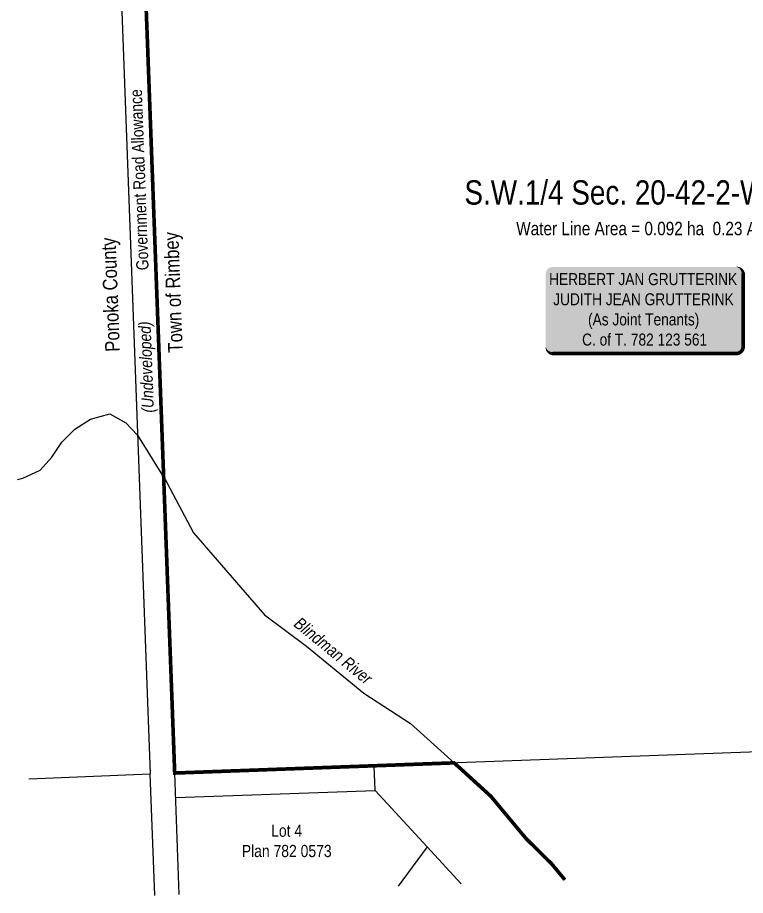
# Model space of a CAD drawing. Extents: x 670596 to 687743, y 5824540 to 5836613.
# Drawn here: x 684951 to 685549, y 5833980 to 5834702 of the extents above; entities that cross this region are included whole.
import ezdxf
from ezdxf.enums import TextEntityAlignment as Align

# ---------------------------------------------------------------- set-up
doc = ezdxf.new("R2010")
doc.units = 0
doc.header["$LTSCALE"] = 5
doc.linetypes.add('BORDER2', pattern=[22.225, 6.35, -3.175, 6.35, -3.175, 0, -3.175])
doc.layers.add('AS-COUNTY', color=7, linetype='BORDER2', lineweight=60, true_color=0xcc33ff)
for name, color, linetype in [('AS-OWNER', 7, 'Continuous'), ('C-SYMBOL', 7, 'Continuous'), ('L-33', 7, 'Continuous'), ('L-AREAREQUIRED', 7, 'Continuous'), ('L-ROAD-T', 7, 'Continuous'), ('L-SEC', 7, 'Continuous'), ('L-TITLEDB', 4, 'Continuous'), ('L-TITLEDB-T', 4, 'Continuous'), ('T-WATER', 160, 'Continuous'), ('T-WATER-T', 170, 'Continuous')]:
    doc.layers.add(name, color=color, linetype=linetype)
doc.layers.add('T-TEXT', color=48, linetype='Continuous', lineweight=18)
doc.styles.add('100L', font='ARIALN.TTF', dxfattribs={"height": 11})
doc.styles.add('175L', font='ARIALN.TTF', dxfattribs={"height": 20})
doc.styles.add('240', font='ARIALN.TTF', dxfattribs={"height": 30})
doc.styles.add('80', font='ARIALN.TTF', dxfattribs={"height": 10})
doc.styles.add('80L', font='ARIALN.TTF', dxfattribs={"height": 10})
doc.styles.add('80LS', font='ARIALNI.TTF', dxfattribs={"height": 10})
doc.styles.add('foc-LtypeFont', font='ARIALN.TTF', dxfattribs={"height": 7.35})
doc.linetypes.add('foc-TOPO-flowdirection-NOLINE', pattern='A,0,[">",foc-LtypeFont,S=0.3,R=0,X=0,Y=-0.945],-20,[">",foc-LtypeFont,S=0.3,R=0,X=0,Y=-0.945],0', length=20)

# ---------------------------------------------------------------- blocks, each defined once
blk = doc.blocks.new('label_road_undeveloped')
at = {"layer": 'L-ROAD-T', "style": '80L'}
blk.add_text('Government Road Allowance', height=10, dxfattribs=at).set_placement((0, 0), align=Align.MIDDLE_CENTER)
at = {"layer": 'T-TEXT', "style": '80LS'}
blk.add_text('(Undeveloped)', height=10, dxfattribs=at).set_placement((-154.19, 0), align=Align.MIDDLE_CENTER)
blk = doc.blocks.new('*U873')
h = blk.add_hatch(color=59)
edge = h.paths.add_edge_path()
edge.add_line((-76.5, -37), (76.5, -37))
edge.add_arc((76.5, -31), 6, 270, 360)
edge.add_line((82.5, -31), (82.5, 29.5))
edge.add_arc((76.5, 29.5), 6, 0, 90)
edge.add_line((76.5, 35.5), (-76.5, 35.5))
edge.add_arc((-76.5, 29.5), 6, 90, 180)
edge.add_line((-82.5, 29.5), (-82.5, -31))
edge.add_arc((-76.5, -31), 6, 180, 270)
at = {"color": 1, "flags": 128}
blk.add_lwpolyline([(-76.5, -37, 3, 3, 0), (76.5, -37, 3, 3, 0.414214), (82.5, -31, 3, 3, 0), (82.5, 29.5, 3, 0, 0.414214), (76.5, 35.5, 0, 0, 0), (-76.5, 35.5, 0, 0, 0.414214), (-82.5, 29.5, 0, 0, 0), (-82.5, -31, 0, 3, 0.414214)], format="xyseb", close=True, dxfattribs=at)
blk.add_lwpolyline([(-43.72, -22.68, 0, 7.5, 0), (0, 0, 0, 0, 0)], format="xyseb", dxfattribs=at)
at = {"color": 1, "style": '80'}
blk.add_attdef('ENTER_TEXT_001', (-36.68, -4.99), '', height=10, dxfattribs=at)

msp = doc.modelspace()

# ---------------------------------------------------------------- linework, layer by layer
at = {"layer": 'AS-COUNTY', "const_width": 3, "flags": 128}
msp.add_lwpolyline([(685816.189, 5835840.218), (685820.968, 5835713.699), (685638.224, 5835706.691), (685497.838, 5835693.378), (685020.371, 5835675.066), (685049.98, 5834885.293), (685079.975, 5834080.647), (685309.727, 5834089.032), (685317.57, 5834081.952), (685323.604, 5834076.435), (685339.945, 5834061.492), (685368.765, 5834026.874), (685389.959, 5834005.887), (685400.724, 5833992.898)], dxfattribs=at)
at = {"layer": 'L-SEC', "flags": 128}
for points in [[(685029.879, 5834884.55), (685059.868, 5834080.036)], [(685079.975, 5834080.647), (685049.98, 5834885.293)], [(685882.576, 5834109.94), (685079.975, 5834080.647)], [(684959.949, 5834076.006), (685059.868, 5834080.036)], [(685063.616, 5833979.949), (685059.868, 5834080.036)], [(685083.717, 5833980.717), (685079.975, 5834080.647)]]:
    msp.add_lwpolyline(points, dxfattribs=at)
at = {"layer": 'L-TITLEDB', "flags": 128}
for points in [[(685080.844, 5834060.555), (685244.812, 5834066.217), (685244.068, 5834086.319)], [(685244.812, 5834066.217), (685287.476, 5834019.924), (685315.451, 5833989.57)], [(685287.476, 5834019.924), (685263.667, 5833987.592)]]:
    msp.add_lwpolyline(points, dxfattribs=at)
at = {"layer": 'T-WATER'}
msp.add_lwpolyline([(684950.773, 5834322.176), (684955.064, 5834323.142), (684969.307, 5834329.735), (684979.077, 5834340.479), (684987.306, 5834352.89), (684997.929, 5834363.524), (685010.828, 5834371.721), (685026.625, 5834376.058), (685039.667, 5834368.887), (685049.441, 5834358.639), (685073.382, 5834319.791), (685095.424, 5834278.157), (685153.739, 5834210.831), (685188.449, 5834184.911), (685235.602, 5834146.312), (685273.887, 5834121.384), (685309.653, 5834089.099), (685317.644, 5834081.886), (685323.678, 5834076.369), (685340.019, 5834061.425), (685368.839, 5834026.807), (685390.033, 5834005.82), (685400.798, 5833992.831)], dxfattribs=at)
at = {"layer": 'T-WATER', "linetype": 'foc-TOPO-flowdirection-NOLINE', "flags": 128}
msp.add_lwpolyline([(684950.773, 5834322.176), (684955.064, 5834323.143), (684969.307, 5834329.735), (684979.077, 5834340.48), (684987.306, 5834352.891), (684997.929, 5834363.524), (685010.828, 5834371.721), (685026.625, 5834376.058), (685039.667, 5834368.888), (685049.441, 5834358.639), (685073.382, 5834319.792), (685095.424, 5834278.158), (685153.739, 5834210.832), (685188.449, 5834184.911), (685235.602, 5834146.313), (685273.887, 5834121.385), (685309.653, 5834089.1), (685317.644, 5834081.886), (685323.678, 5834076.369), (685340.019, 5834061.425), (685368.839, 5834026.807), (685390.033, 5834005.82), (685400.798, 5833992.831)], dxfattribs=at)

# ---------------------------------------------------------------- block references
at = {"layer": 'AS-OWNER'}
ref = msp.add_blockref('*U873', (685466.251, 5834462.148), dxfattribs=dict(at, xscale=0.9841299212598432, yscale=0.9841299212598432, zscale=0.9841299212598432))
ref.add_attrib('ENTER_TEXT_001', 'HERBERT JAN GRUTTERINK', (685387.8, 5834482.089), dxfattribs={"layer": '0', "color": 1, "height": 9.8413, "style": '80'})
ref.add_attrib('ENTER_TEXT_002', 'JUDITH JEAN GRUTTERINK', (685391.213, 5834465.512), dxfattribs={"layer": '0', "color": 1, "height": 9.8413, "style": '80'})
ref.add_attrib('ENTER_TEXT_003', '(As Joint Tenants)', (685419.824, 5834448.942), dxfattribs={"layer": '0', "color": 1, "height": 9.8413, "style": '80'})
ref.add_attrib('ENTER_TEXT_004', 'C. of T. 782 123 561', (685414.94, 5834432.365), dxfattribs={"layer": '0', "color": 1, "height": 9.8413, "style": '80'})
at = {"layer": 'C-SYMBOL', "color": 3, "rotation": 92.14704558681292}
msp.add_blockref('label_road_undeveloped', (685050.744, 5834568.758), dxfattribs=at)

# ---------------------------------------------------------------- texts
at = {"layer": 'C-SYMBOL', "color": 3, "style": '175L'}
msp.add_text('S.W.1/4 Sec. 20-42-2-W.5M.', height=20, dxfattribs=at).set_placement((685464.644, 5834542.327), align=Align.BOTTOM_CENTER)
at = {"layer": 'L-33', "color": 200, "linetype": 'Continuous', "true_color": 0xcc33ff, "char_height": 12, "attachment_point": 5, "rotation": 92.147043, "style": '240'}
for s, insert in [('Town of Rimbey', (685080.629, 5834476.213)), ('Ponoka County', (685028.971, 5834474.289))]:
    msp.add_mtext_dynamic_manual_height_columns(s, width=200.50254, gutter_width=45, heights=[0], dxfattribs=dict(at, insert=insert))
at = {"layer": 'L-AREAREQUIRED', "color": 5, "style": '100L'}
msp.add_text('Water Line Area = 0.092 ha  0.23 Ac.', height=11, dxfattribs=at).set_placement((685464.644, 5834519.827), align=Align.BOTTOM_CENTER)
at = {"layer": 'L-TITLEDB-T', "insert": (685134.613, 5834038.197), "char_height": 10, "attachment_point": 1, "style": '80L'}
msp.add_mtext_dynamic_manual_height_columns('\\pi24.688;Lot 4\\P\\pi0.50362;Plan 782 0573', width=73.47653, gutter_width=50, heights=[0], dxfattribs=at)
at = {"layer": 'T-WATER-T', "insert": (685183.51, 5834209.736), "char_height": 10, "attachment_point": 1, "rotation": 320.691796, "style": '175L'}
msp.add_mtext_dynamic_manual_height_columns('{\\fArial Narrow|b0|i1|c0|p34;Blindman River}', width=78.76303, gutter_width=100, heights=[0], dxfattribs=at)

doc.saveas('drawing.dxf')
